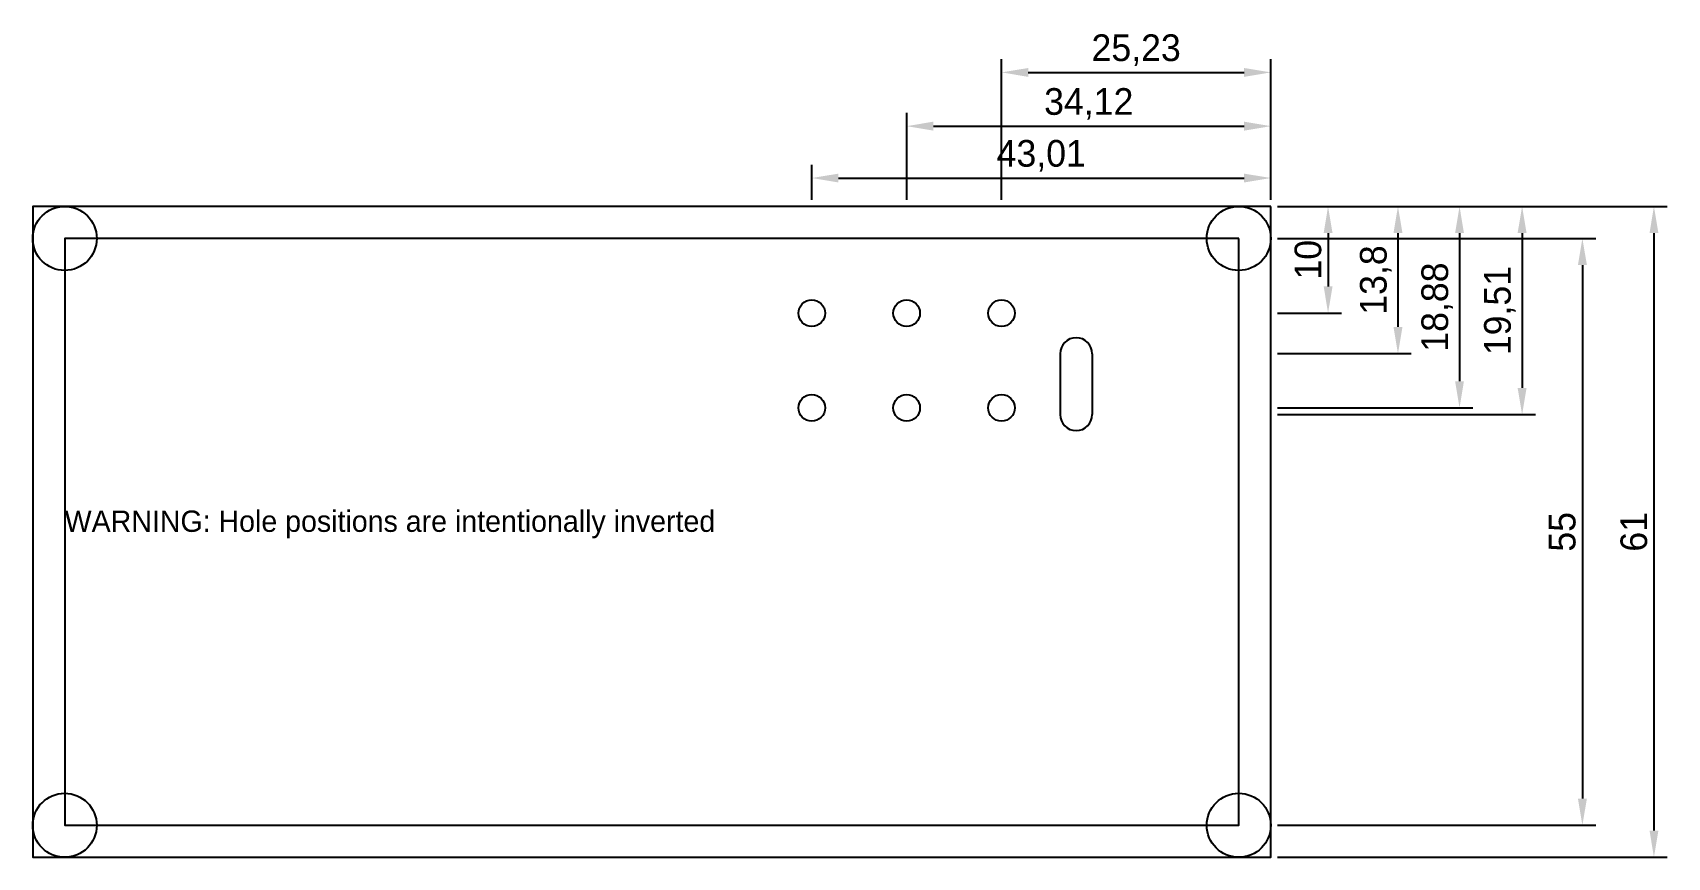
# Model space of a CAD drawing. Header units: millimetres. Extents: x 112 to 265, y 118 to 196.
import ezdxf

# ---------------------------------------------------------------- set-up
doc = ezdxf.new("R2010")
doc.units = ezdxf.units.MM
doc.dimstyles.new('ISO-25', dxfattribs={"dimtxt": 2.5, "dimasz": 2.5, "dimexe": 1.25, "dimexo": 0.625, "dimtad": 1, "dimtxsty": 'Standard', "dimcen": 2.5, "dimadec": 0, "dimazin": 0, "dimtfac": 1, "dimtmove": 0, "dimatfit": 3, "dimfxl": 0, "dimarcsym": 0})

# ---------------------------------------------------------------- blocks, each defined once
blk = doc.blocks.new('*D1')
at = {"color": 0, "lineweight": -2}
for p, q in [((184.81, 180.06), (184.81, 183.35)), ((227.82, 180.06), (227.82, 183.35)), ((187.31, 182.1), (225.32, 182.1))]:
    blk.add_line(p, q, dxfattribs=at)
at = {"color": 0}
for points in [[(187.31, 182.51), (187.31, 181.68), (184.81, 182.1)], [(225.32, 182.51), (225.32, 181.68), (227.82, 182.1)]]:
    blk.add_solid(points, dxfattribs=at)
at = {"layer": 'Defpoints', "color": 0}
for p in [(227.82, 182.1), (184.81, 179.44), (227.82, 179.44)]:
    blk.add_point(p, dxfattribs=at)
at = {"color": 0, "insert": (206.31, 184.18), "char_height": 2.5, "attachment_point": 5}
blk.add_mtext('43,01', dxfattribs=at)
blk = doc.blocks.new('*D2')
at = {"color": 0, "lineweight": -2}
for p, q in [((193.7, 180.06), (193.7, 188.21)), ((196.2, 186.96), (225.32, 186.96)), ((227.82, 180.69), (227.82, 188.21))]:
    blk.add_line(p, q, dxfattribs=at)
at = {"color": 0}
for points in [[(196.2, 187.38), (196.2, 186.54), (193.7, 186.96)], [(225.32, 187.38), (225.32, 186.54), (227.82, 186.96)]]:
    blk.add_solid(points, dxfattribs=at)
at = {"layer": 'Defpoints', "color": 0}
for p in [(227.82, 186.96), (193.7, 179.44), (227.82, 180.06)]:
    blk.add_point(p, dxfattribs=at)
at = {"color": 0, "insert": (210.76, 189.04), "char_height": 2.5, "attachment_point": 5}
blk.add_mtext('34,12', dxfattribs=at)
blk = doc.blocks.new('*D3')
at = {"color": 0, "lineweight": -2}
for p, q in [((202.59, 180.06), (202.59, 193.25)), ((227.82, 182.72), (227.82, 193.25)), ((205.09, 192), (225.32, 192))]:
    blk.add_line(p, q, dxfattribs=at)
at = {"color": 0}
for points in [[(205.09, 192.41), (205.09, 191.58), (202.59, 192)], [(225.32, 192.41), (225.32, 191.58), (227.82, 192)]]:
    blk.add_solid(points, dxfattribs=at)
at = {"layer": 'Defpoints', "color": 0}
for p in [(227.82, 192), (227.82, 182.1), (202.59, 179.44)]:
    blk.add_point(p, dxfattribs=at)
at = {"color": 0, "insert": (215.2, 194.08), "char_height": 2.5, "attachment_point": 5}
blk.add_mtext('25,23', dxfattribs=at)
blk = doc.blocks.new('*D4')
at = {"color": 0, "lineweight": -2}
for p, q in [((228.44, 179.44), (234.43, 179.44)), ((233.18, 176.94), (233.18, 171.94)), ((228.44, 169.44), (234.43, 169.44))]:
    blk.add_line(p, q, dxfattribs=at)
at = {"color": 0}
for points in [[(232.77, 176.94), (233.6, 176.94), (233.18, 179.44)], [(232.77, 171.94), (233.6, 171.94), (233.18, 169.44)]]:
    blk.add_solid(points, dxfattribs=at)
at = {"layer": 'Defpoints', "color": 0}
for p in [(227.82, 179.44), (227.82, 169.44), (233.18, 169.44)]:
    blk.add_point(p, dxfattribs=at)
at = {"color": 0, "insert": (231.31, 174.44), "char_height": 2.5, "attachment_point": 5, "rotation": 90}
blk.add_mtext('10', dxfattribs=at)
blk = doc.blocks.new('*D5')
at = {"color": 0, "lineweight": -2}
for p, q in [((228.44, 179.44), (240.98, 179.44)), ((239.73, 176.94), (239.73, 168.14)), ((228.44, 165.64), (240.98, 165.64))]:
    blk.add_line(p, q, dxfattribs=at)
at = {"color": 0}
for points in [[(239.31, 176.94), (240.15, 176.94), (239.73, 179.44)], [(239.31, 168.14), (240.15, 168.14), (239.73, 165.64)]]:
    blk.add_solid(points, dxfattribs=at)
at = {"layer": 'Defpoints', "color": 0}
for p in [(227.82, 179.44), (227.82, 165.64), (239.73, 165.64)]:
    blk.add_point(p, dxfattribs=at)
at = {"color": 0, "insert": (237.65, 172.54), "char_height": 2.5, "attachment_point": 5, "rotation": 90}
blk.add_mtext('13,8', dxfattribs=at)
blk = doc.blocks.new('*D6')
at = {"color": 0, "lineweight": -2}
for p, q in [((228.44, 179.44), (246.75, 179.44)), ((245.5, 176.94), (245.5, 163.06)), ((228.44, 160.56), (246.75, 160.56))]:
    blk.add_line(p, q, dxfattribs=at)
at = {"color": 0}
for points in [[(245.08, 176.94), (245.91, 176.94), (245.5, 179.44)], [(245.08, 163.06), (245.91, 163.06), (245.5, 160.56)]]:
    blk.add_solid(points, dxfattribs=at)
at = {"layer": 'Defpoints', "color": 0}
for p in [(227.82, 179.44), (227.82, 160.56), (245.5, 160.56)]:
    blk.add_point(p, dxfattribs=at)
at = {"color": 0, "insert": (243.41, 170), "char_height": 2.5, "attachment_point": 5, "rotation": 90}
blk.add_mtext('18,88', dxfattribs=at)
blk = doc.blocks.new('*D7')
at = {"color": 0, "lineweight": -2}
for p, q in [((228.44, 179.44), (252.61, 179.44)), ((251.36, 176.94), (251.36, 162.43)), ((228.44, 159.93), (252.61, 159.93))]:
    blk.add_line(p, q, dxfattribs=at)
at = {"color": 0}
for points in [[(250.94, 176.94), (251.78, 176.94), (251.36, 179.44)], [(250.94, 162.43), (251.78, 162.43), (251.36, 159.93)]]:
    blk.add_solid(points, dxfattribs=at)
at = {"layer": 'Defpoints', "color": 0}
for p in [(227.82, 179.44), (227.82, 159.93), (251.36, 159.93)]:
    blk.add_point(p, dxfattribs=at)
at = {"color": 0, "insert": (249.28, 169.68), "char_height": 2.5, "attachment_point": 5, "rotation": 90}
blk.add_mtext('19,51', dxfattribs=at)
blk = doc.blocks.new('*D8')
at = {"color": 0, "lineweight": -2}
for p, q in [((228.44, 176.44), (258.26, 176.44)), ((257.01, 173.94), (257.01, 123.94)), ((228.44, 121.44), (258.26, 121.44))]:
    blk.add_line(p, q, dxfattribs=at)
at = {"color": 0}
for points in [[(256.59, 173.94), (257.43, 173.94), (257.01, 176.44)], [(256.59, 123.94), (257.43, 123.94), (257.01, 121.44)]]:
    blk.add_solid(points, dxfattribs=at)
at = {"layer": 'Defpoints', "color": 0}
for p in [(227.82, 176.44), (227.82, 121.44), (257.01, 121.44)]:
    blk.add_point(p, dxfattribs=at)
at = {"color": 0, "insert": (255.13, 148.94), "char_height": 2.5, "attachment_point": 5, "rotation": 90}
blk.add_mtext('55', dxfattribs=at)
blk = doc.blocks.new('*D9')
at = {"color": 0, "lineweight": -2}
for p, q in [((228.44, 179.44), (264.96, 179.44)), ((263.71, 176.94), (263.71, 120.94)), ((228.44, 118.44), (264.96, 118.44))]:
    blk.add_line(p, q, dxfattribs=at)
at = {"color": 0}
for points in [[(263.3, 176.94), (264.13, 176.94), (263.71, 179.44)], [(263.3, 120.94), (264.13, 120.94), (263.71, 118.44)]]:
    blk.add_solid(points, dxfattribs=at)
at = {"layer": 'Defpoints', "color": 0}
for p in [(227.82, 179.44), (227.82, 118.44), (263.71, 118.44)]:
    blk.add_point(p, dxfattribs=at)
at = {"color": 0, "insert": (261.84, 148.94), "char_height": 2.5, "attachment_point": 5, "rotation": 90}
blk.add_mtext('61', dxfattribs=at)

msp = doc.modelspace()

# ---------------------------------------------------------------- linework, layer by layer
for p, q in [((208.077, 165.636), (208.077, 159.926)), ((211.077, 165.636), (211.077, 159.926))]:
    msp.add_line(p, q)
for points in [[(227.817, 179.436), (111.817, 179.436), (111.817, 118.436), (227.817, 118.436)], [(224.817, 176.436), (114.817, 176.436), (114.817, 121.436), (224.817, 121.436)]]:
    msp.add_lwpolyline(points, close=True)
for centre, radius in [((114.817, 176.436), 3), ((224.817, 176.436), 3), ((184.807, 169.436), 1.25), ((193.697, 169.436), 1.25), ((202.587, 169.436), 1.25), ((184.807, 160.556), 1.25), ((193.697, 160.556), 1.25), ((202.587, 160.556), 1.25), ((114.817, 121.436), 3), ((224.817, 121.436), 3)]:
    msp.add_circle(centre, radius)
for centre, start, end in [((209.577, 165.636), 0, 180), ((209.577, 159.926), 180, 0)]:
    msp.add_arc(centre, 1.5, start, end)

# ---------------------------------------------------------------- texts
msp.add_text('WARNING: Hole positions are intentionally inverted', height=2).set_placement((114.817, 148.936))

# ---------------------------------------------------------------- dimensions: what is measured, and where the dimension line sits
for base, p1, p2, picture, middle in [((227.817, 191.997), (202.587, 179.436), (227.817, 182.095), '*D3', (215.202, 194.08)), ((227.817, 186.959), (193.697, 179.436), (227.817, 180.061), '*D2', (210.757, 189.042)), ((227.817, 182.095), (184.807, 179.436), (227.817, 179.436), '*D1', (206.312, 184.179))]:
    dim = msp.add_linear_dim(base=base, p1=p1, p2=p2, dimstyle='ISO-25')
    dim.commit()
    dim.dimension.update_dxf_attribs({"geometry": picture, "text_midpoint": middle})
for base, p1, p2, picture, middle in [((233.182, 169.436), (227.817, 179.436), (227.817, 169.436), '*D4', (231.307, 174.436)), ((239.73, 165.636), (227.817, 179.436), (227.817, 165.636), '*D5', (237.646, 172.536)), ((245.496, 160.556), (227.817, 179.436), (227.817, 160.556), '*D6', (243.412, 169.996)), ((251.359, 159.926), (227.817, 179.436), (227.817, 159.926), '*D7', (249.276, 169.681)), ((263.714, 118.436), (227.817, 179.436), (227.817, 118.436), '*D9', (261.839, 148.936)), ((257.009, 121.436), (227.817, 176.436), (227.817, 121.436), '*D8', (255.134, 148.936))]:
    dim = msp.add_linear_dim(base=base, p1=p1, p2=p2, angle=90, dimstyle='ISO-25')
    dim.commit()
    dim.dimension.update_dxf_attribs({"geometry": picture, "text_midpoint": middle})

doc.saveas('drawing.dxf')
